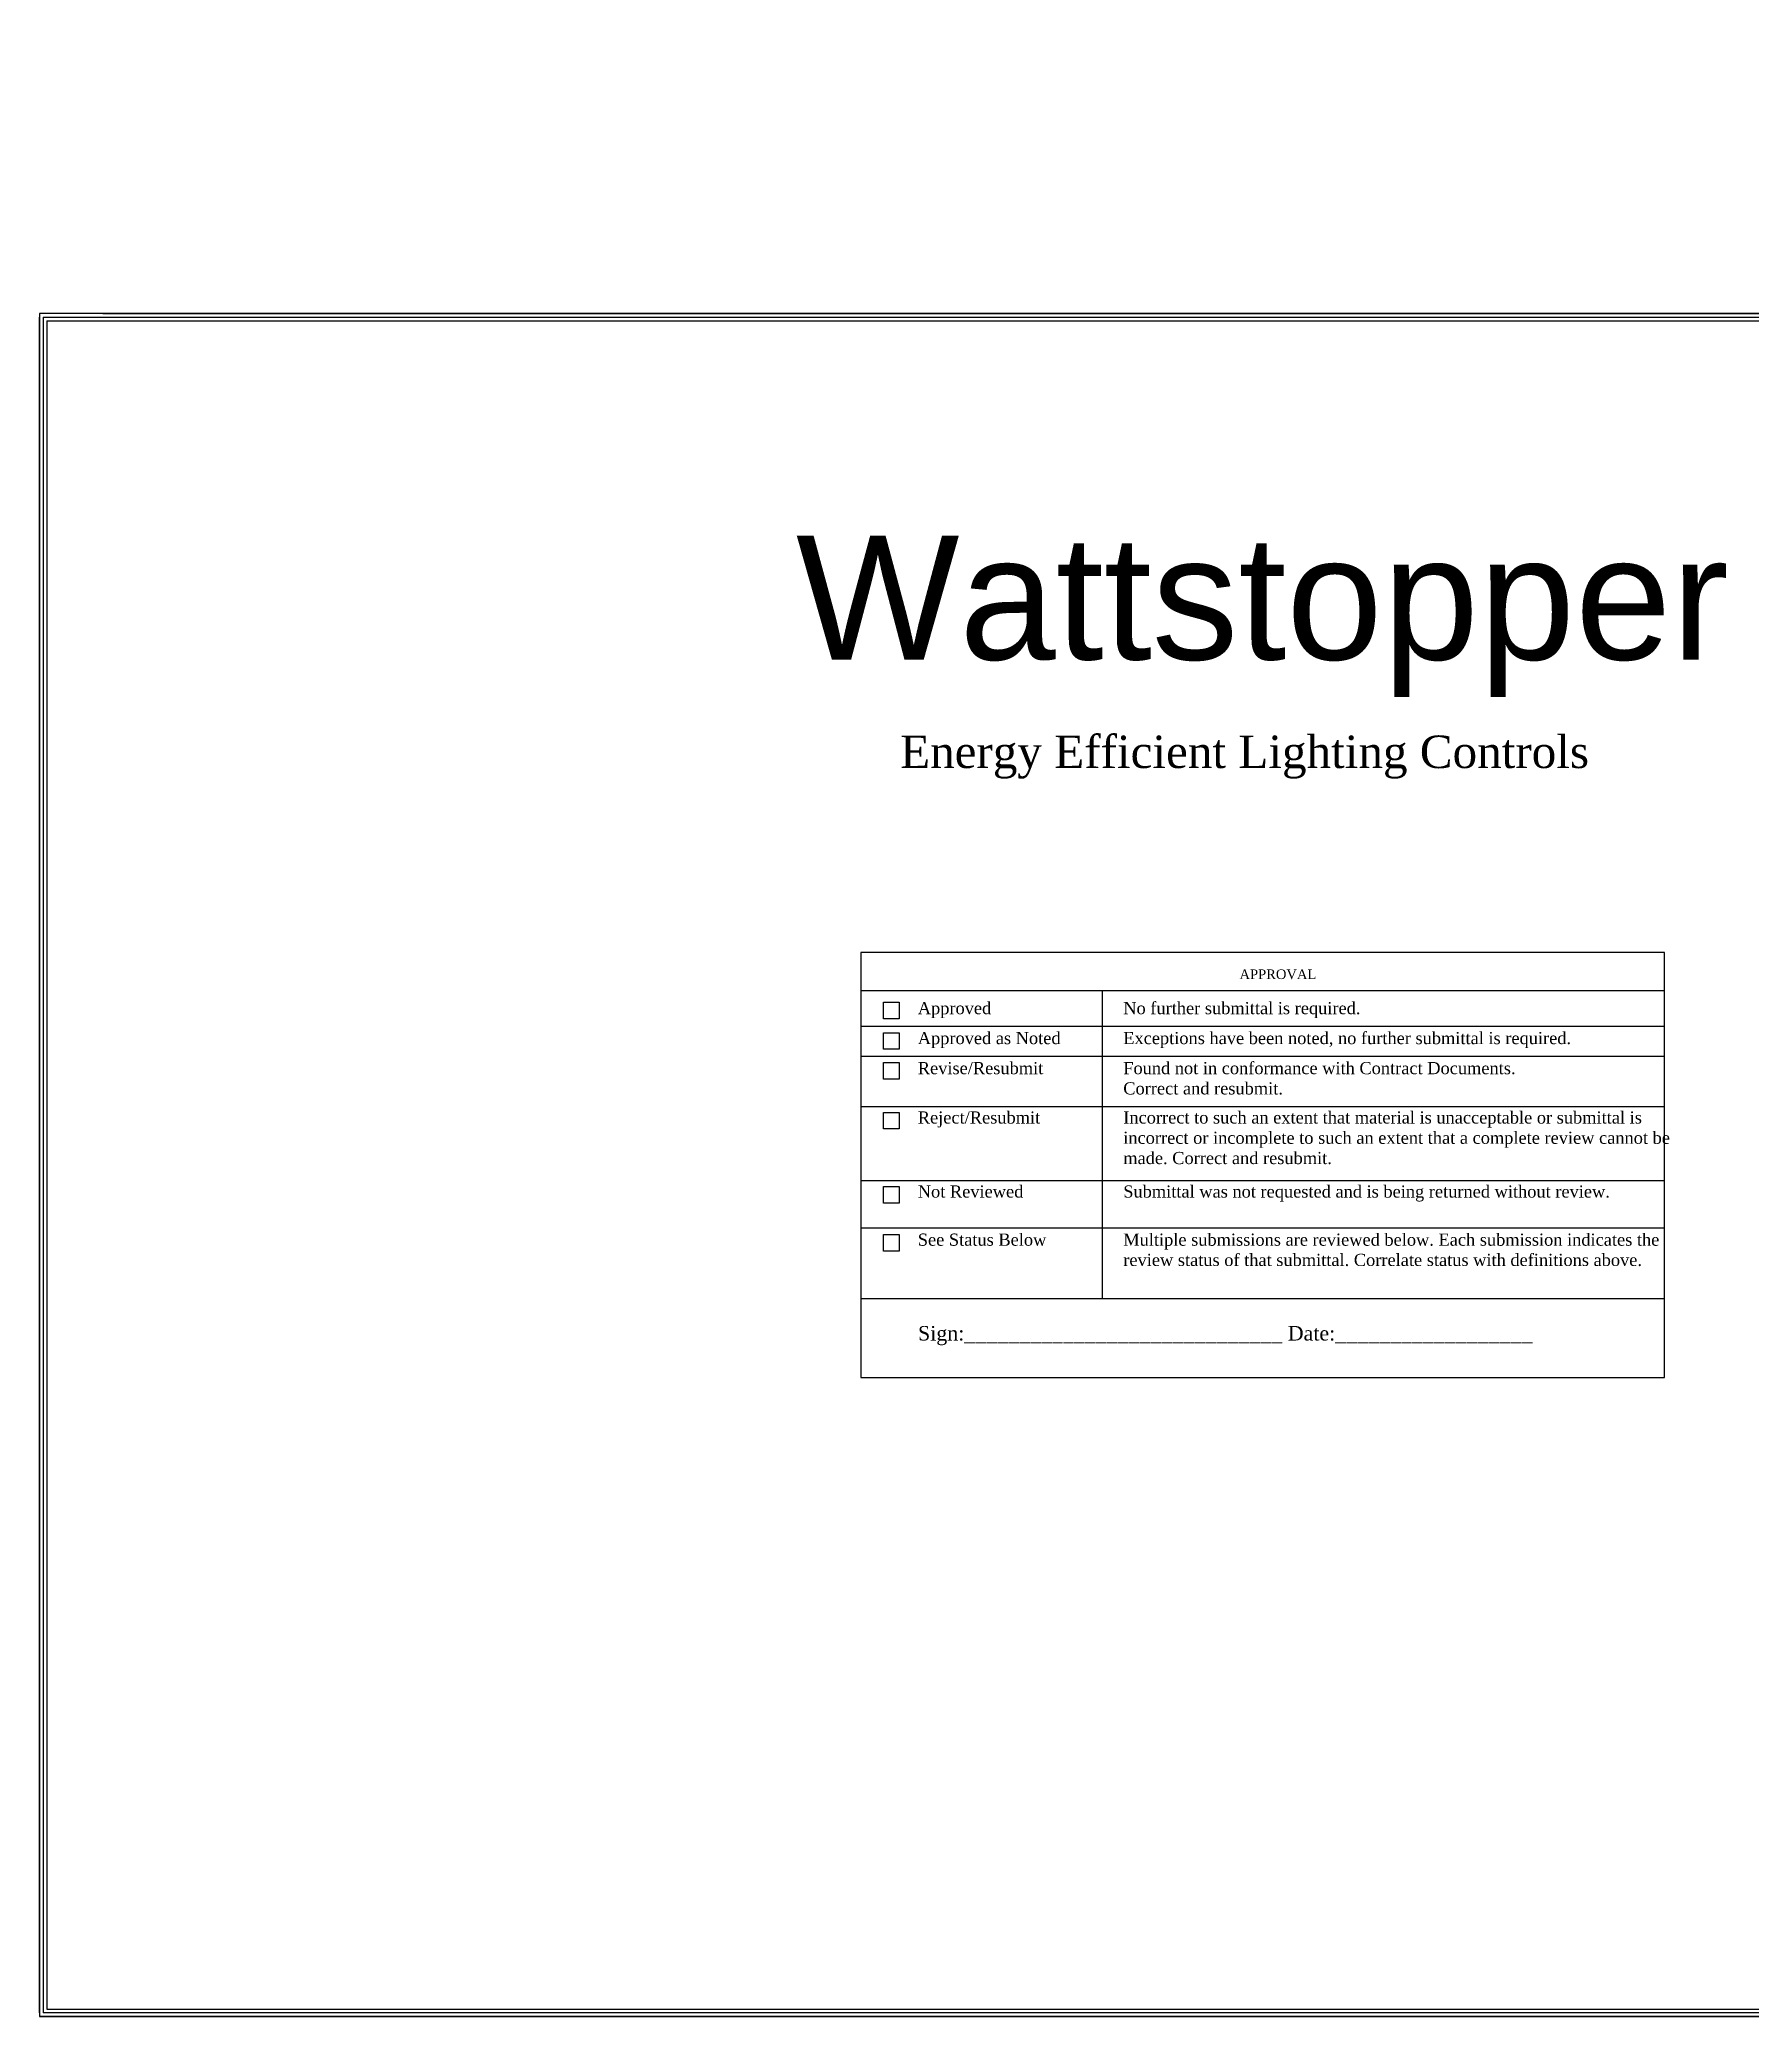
# Paper-space layout 'COMPANY 22 X 34' of a CAD drawing. Header units: inches. Extents: x 10.6 to 44.6, y 10.8 to 36.3.
# Drawn here: x 10.61 to 32.73, y 10.75 to 36.29 of the extents above; entities that cross this region are included whole.
import ezdxf
from ezdxf.enums import TextEntityAlignment as Align

# ---------------------------------------------------------------- set-up
doc = ezdxf.new("R2010")
doc.units = ezdxf.units.IN
doc.header["$MEASUREMENT"] = 0
doc.layers.add('_WS_WattStopper', color=160, linetype='Continuous')
doc.styles.add('Arial', font='arial.ttf', dxfattribs={"height": 0.1875})
doc.styles.get("Standard").update_dxf_attribs({"font": 'arial.ttf'})
doc.styles.add('WSTB', font='times.ttf')

# ---------------------------------------------------------------- blocks, each defined once
blk = doc.blocks.new('*U3')
at = {"layer": '_WS_WattStopper', "linetype": 'Continuous'}
for p, q in [((34, 22), (0, 22)), ((0, 22), (0, 0)), ((0.817, 22), (34, 22)), ((0, 0.047), (0, 21.953)), ((0.047, 21.953), (0.047, 0.047)), ((0.047, 21.953), (33.953, 21.953)), ((0.094, 21.906), (33.906, 21.906)), ((0.094, 21.906), (0.094, 0.094))]:
    blk.add_line(p, q, dxfattribs=at)
at = {"layer": '_WS_WattStopper'}
for p, q in [((13.726, 13.253), (13.726, 9.272)), ((20.985, 12.79), (10.606, 12.79)), ((20.985, 12.4), (10.606, 12.4)), ((20.985, 11.753), (10.606, 11.753)), ((20.985, 10.797), (10.606, 10.797)), ((20.985, 10.183), (10.606, 10.183)), ((20.985, 9.272), (10.606, 9.272)), ((0, 0), (34, 0)), ((33.953, 0.047), (0.047, 0.047)), ((0.094, 0.094), (33.906, 0.094)), ((34, 0), (0, 0))]:
    blk.add_line(p, q, dxfattribs=at)
for points in [[(10.606, 13.253), (10.606, 8.254), (20.985, 8.254), (20.985, 13.746), (10.606, 13.746), (10.606, 13.253)], [(10.9, 13.104), (11.104, 13.104), (11.104, 12.889), (10.9, 12.889)], [(10.9, 12.709), (11.104, 12.709), (11.104, 12.494), (10.9, 12.494)], [(10.9, 12.323), (11.104, 12.323), (11.104, 12.108), (10.9, 12.108)], [(10.9, 11.68), (11.104, 11.68), (11.104, 11.465), (10.9, 11.465)], [(10.9, 10.72), (11.104, 10.72), (11.104, 10.505), (10.9, 10.505)], [(10.9, 10.102), (11.104, 10.102), (11.104, 9.887), (10.9, 9.887)]]:
    blk.add_lwpolyline(points, close=True, dxfattribs=at)
blk.add_lwpolyline([(10.606, 13.253), (20.985, 13.253)], dxfattribs=at)
at = {"insert": (13.845, 25.539), "char_height": 0.18, "attachment_point": 6}
blk.add_mtext('\\A1;', dxfattribs=at)
at = {"layer": '_WS_WattStopper', "style": 'WSTB'}
blk.add_text('APPROVAL', height=0.1244, dxfattribs=at).set_placement((15.994, 13.402), align=Align.CENTER)
at = {"layer": '_WS_WattStopper', "insert": (15.795, 18.087), "char_height": 0.3, "attachment_point": 5, "style": 'Arial'}
blk.add_mtext_dynamic_manual_height_columns('\\A2;{\\fArial|b0|i0|c0|p34;\\H5.3333x;Wattstopper}', width=0.68888, gutter_width=0.938, heights=[0], dxfattribs=at)
at = {"layer": '_WS_WattStopper', "linetype": 'Continuous', "insert": (8.084, 16.548), "char_height": 0.23793, "width": 14.72485, "attachment_point": 1, "style": 'WSTB'}
blk.add_mtext('\\pi3.0307;{\\H1.7653x;Energy Efficient Lighting Controls}', dxfattribs=at)
at = {"layer": '_WS_WattStopper', "attachment_point": 1, "style": 'WSTB'}
for s, insert, char_height, width in [('{\\H1.7653x;Approved}', (11.343, 13.105), 0.08896, 7.15929), ('{\\H1.7653x;No further submittal is required.}', (13.997, 13.105), 0.08896, 7.15929), ('{\\H1.7653x;Approved as Noted}', (11.343, 12.718), 0.08896, 7.15929), ('{\\H1.7653x;Exceptions have been noted, no further submittal is required.}', (13.997, 12.718), 0.08896, 7.15929), ('{\\H1.7653x;Revise/Resubmit}', (11.343, 12.33), 0.08896, 7.15929), ('{\\H1.7653x;Found not in conformance with Contract Documents. \\PCorrect and resubmit.}', (13.997, 12.33), 0.08896, 7.15929), ('{\\H1.7653x;Reject/Resubmit}', (11.343, 11.692), 0.08896, 7.15929), ('\\pt5.6043;{\\H1.7653x;Incorrect to such an extent that material is unacceptable or submittal is incorrect or incomplete to such an extent that a complete review cannot be made. Correct and resubmit.}', (13.997, 11.692), 0.088957, 7.15929), ('{\\H1.7653x;Not Reviewed}', (11.343, 10.736), 0.08896, 7.15929), ('\\pt5.6043;{\\H1.7653x;Submittal was not requested and is being returned without review.}', (13.997, 10.736), 0.08896, 7.15929), ('{\\H1.7653x;See Status Below}', (11.343, 10.114), 0.08896, 7.15929), ('\\pt5.6043;{\\H1.7653x;Multiple submissions are reviewed below. Each submission indicates the review status of that submittal. Correlate status with definitions above.}', (13.997, 10.114), 0.088957, 7.15929), ('{\\H1.7653x;Sign:_____________________________ Date:__________________}', (11.346, 8.92), 0.10621, 10.14569)]:
    blk.add_mtext(s, dxfattribs=dict(at, insert=insert, char_height=char_height, width=width))
at = {"layer": '_WS_WattStopper', "style": 'WSTB'}
for tag, height, p in [('DOCUMENT', 0.141, (32.865, 12.519)), ('PROJECT1', 0.141, (31.732, 12.519)), ('PROJECT2', 0.141, (32.015, 12.519)), ('PROJECT3', 0.141, (32.299, 12.519)), ('PROJECT4', 0.141, (32.582, 12.519)), ('NAME', 0.141, (33.646, 12.519)), ('PRJB', 0.141, (33.22, 12.519)), ('REVISION_1', 0.089, (32.02, 7.995)), ('REVISION_2', 0.089, (32.302, 7.995)), ('REVISION_3', 0.089, (32.584, 7.995)), ('REVISION_4', 0.089, (32.866, 7.995)), ('REVISION_5', 0.089, (33.145, 7.995)), ('REVISION_6', 0.089, (33.43, 7.995)), ('REVISION_7', 0.089, (33.712, 7.995)), ('REVISION_1_DESC', 0.089, (32.02, 6.052)), ('REVISION_2_DESC', 0.089, (32.302, 6.052)), ('REVISION_3_DESC', 0.089, (32.584, 6.052)), ('REVISION_4_DESC', 0.089, (32.866, 6.052)), ('REVISION_5_DESC', 0.089, (33.148, 6.052)), ('REVISION_6_DESC', 0.089, (33.43, 6.052)), ('SHEET', 0.141, (32.436, 2.252)), ('QUOTE', 0.141, (33.571, 2.252)), ('DATE', 0.141, (33.007, 2.252))]:
    blk.add_attdef(tag, text='', height=height, rotation=90, dxfattribs=at).set_placement(p, align=Align.MIDDLE_CENTER)

psp = doc.layouts.new('COMPANY 22 X 34')

# ---------------------------------------------------------------- block references
at = {"layer": '_WS_WattStopper'}
psp.add_blockref('*U3', (10.608, 10.751), dxfattribs=at)

doc.saveas('drawing.dxf')
